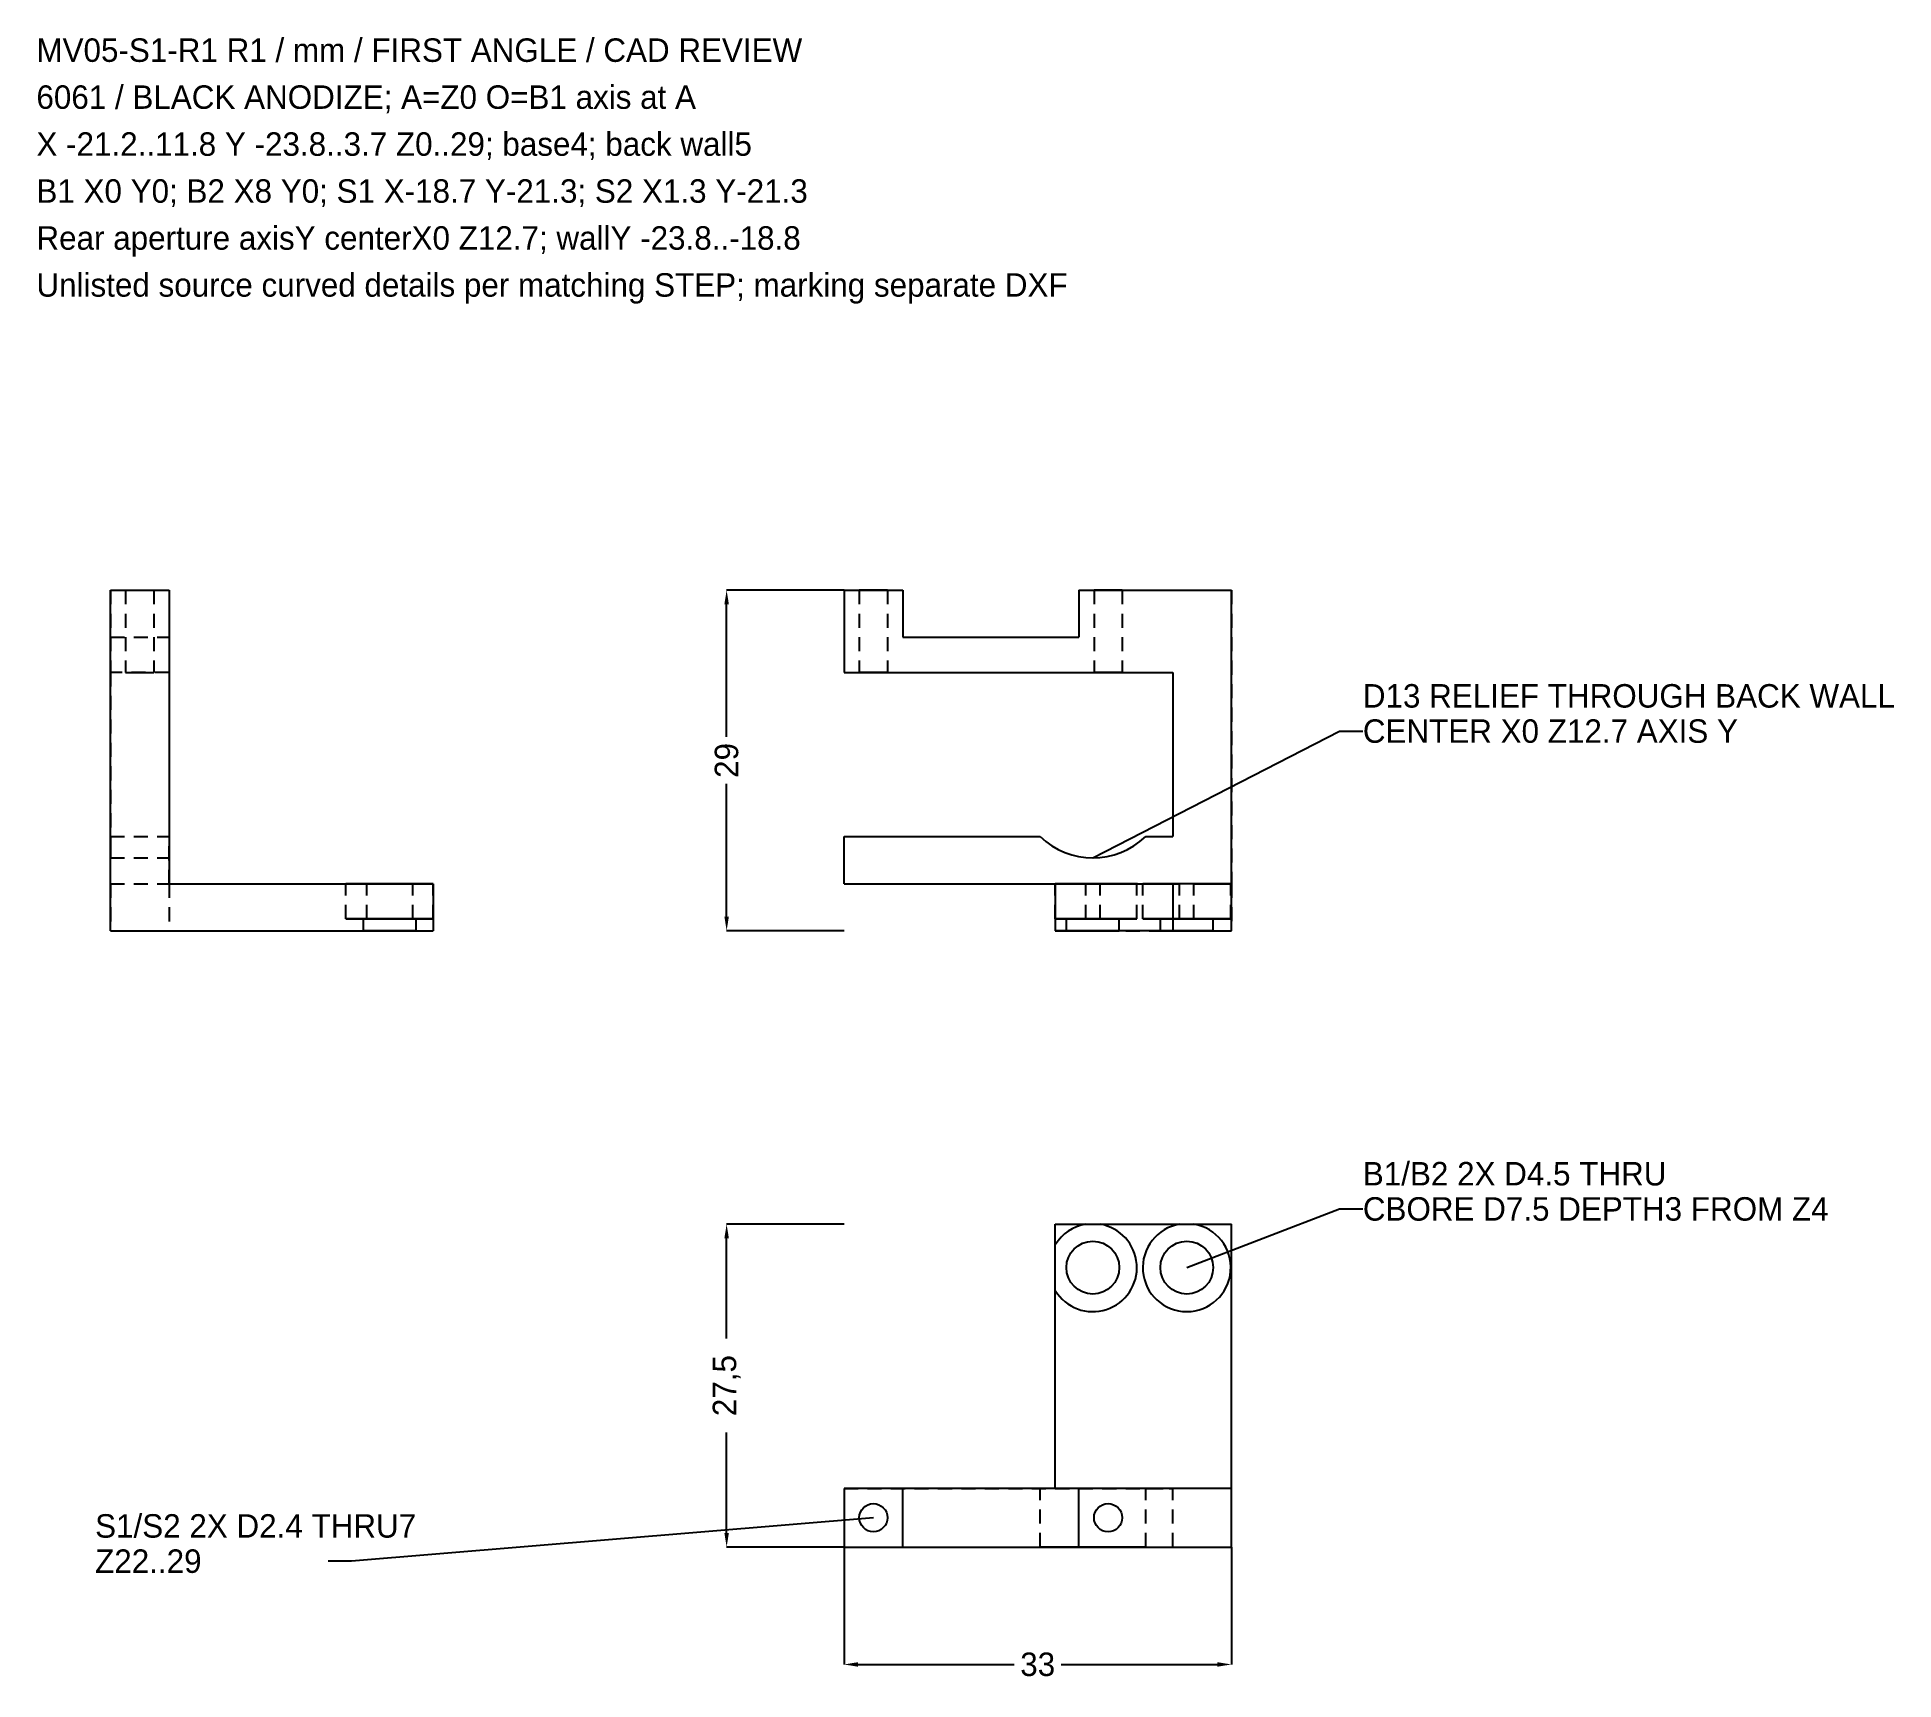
# Model space of a CAD drawing. Header units: millimetres. Extents: x -90 to 68, y -35 to 105.
import ezdxf

# ---------------------------------------------------------------- set-up
doc = ezdxf.new("R2010")
doc.units = ezdxf.units.MM
doc.linetypes.add('HIDE', pattern=[2, 1.2, -0.8])
for name, color, linetype in [('DIM', 3, 'CONTINUOUS'), ('HIDDEN', 8, 'HIDE'), ('LEADERS', 4, 'CONTINUOUS'), ('NOTES', 7, 'CONTINUOUS'), ('VISIBLE', 7, 'CONTINUOUS')]:
    doc.layers.add(name, color=color, linetype=linetype)
doc.dimstyles.get("Standard").update_dxf_attribs({"dimtxt": 2.5, "dimasz": 2.5, "dimexe": 1.25, "dimexo": 0.625, "dimtad": 1, "dimcen": 2.5, "dimazin": 3, "dimtfac": 1, "dimtmove": 0, "dimatfit": 3})

# ---------------------------------------------------------------- blocks, each defined once
blk = doc.blocks.new('_CLOSEDFILLED')
at = {"color": 0, "linetype": 'BYBLOCK'}
blk.add_solid([(-1, 0.16), (0, 0), (-1, -0.16)], dxfattribs=at)
blk = doc.blocks.new('*D1')
for p, q in [((-21.2, -23.8), (-21.2, -33.8)), ((11.8, -23.8), (11.8, -33.8)), ((-20, -33.8), (-6.7, -33.8)), ((-2.7, -33.8), (10.6, -33.8))]:
    blk.add_line(p, q)
at = {"layer": 'Defpoints'}
for p in [(-21.2, -23.8), (11.8, -23.8), (-21.2, -33.8)]:
    blk.add_point(p, dxfattribs=at)
at = {"layer": 'DIM', "xscale": 1.2, "yscale": 1.2, "rotation": 180}
blk.add_blockref('_CLOSEDFILLED', (-21.2, -33.8), dxfattribs=at)
at = {"layer": 'DIM', "xscale": 1.2, "yscale": 1.2}
blk.add_blockref('_CLOSEDFILLED', (11.8, -33.8), dxfattribs=at)
at = {"layer": 'DIM', "insert": (-4.7, -33.8), "char_height": 2, "attachment_point": 5}
blk.add_mtext('33', dxfattribs=at)
blk = doc.blocks.new('*D2')
for p, q in [((-21.2, 3.7), (-31.2, 3.7)), ((-31.2, -6.05), (-31.2, 2.5)), ((-31.2, -22.6), (-31.2, -14.05)), ((-21.2, -23.8), (-31.2, -23.8))]:
    blk.add_line(p, q)
at = {"layer": 'Defpoints'}
for p in [(-21.2, 3.7), (-31.2, -23.8), (-21.2, -23.8)]:
    blk.add_point(p, dxfattribs=at)
at = {"layer": 'DIM', "xscale": 1.2, "yscale": 1.2}
for p, rotation in [((-31.2, 3.7), 90), ((-31.2, -23.8), 270)]:
    blk.add_blockref('_CLOSEDFILLED', p, dxfattribs=dict(at, rotation=rotation))
at = {"layer": 'DIM', "insert": (-31.2, -10.05), "char_height": 2, "attachment_point": 5, "rotation": 90}
blk.add_mtext('27,5', dxfattribs=at)
blk = doc.blocks.new('*D3')
for p, q in [((-21.2, 57.7), (-31.2, 57.7)), ((-31.2, 45.2), (-31.2, 56.5)), ((-31.2, 29.9), (-31.2, 41.2)), ((-21.2, 28.7), (-31.2, 28.7))]:
    blk.add_line(p, q)
at = {"layer": 'Defpoints'}
for p in [(-21.2, 57.7), (-31.2, 28.7), (-21.2, 28.7)]:
    blk.add_point(p, dxfattribs=at)
at = {"layer": 'DIM', "xscale": 1.2, "yscale": 1.2}
for p, rotation in [((-31.2, 57.7), 90), ((-31.2, 28.7), 270)]:
    blk.add_blockref('_CLOSEDFILLED', p, dxfattribs=dict(at, rotation=rotation))
at = {"layer": 'DIM', "insert": (-31.2, 43.2), "char_height": 2, "attachment_point": 5, "rotation": 90}
blk.add_mtext('29', dxfattribs=at)

msp = doc.modelspace()

# ---------------------------------------------------------------- linework, layer by layer
at = {"layer": 'HIDDEN'}
for p, q in [((-83.7, 57.7), (-83.7, 53.7)), ((-83.7, 57.7), (-83.7, 50.7)), ((-80, 57.7), (-80, 50.7)), ((-78.7, 57.7), (-78.7, 53.7)), ((-78.7, 57.7), (-78.7, 50.7)), ((-19.9, 57.7), (-19.9, 50.7)), ((-17.5, 57.7), (-17.5, 50.7)), ((0.1, 57.7), (0.1, 50.7)), ((2.5, 57.7), (2.5, 50.7)), ((11.8, 57.7), (11.8, 32.7)), ((-83.7, 53.7), (-78.7, 53.7)), ((-78.7, 50.7), (-83.7, 50.7)), ((-83.7, 50.7), (-83.7, 36.71)), ((-78.7, 50.7), (-78.7, 36.71)), ((-83.7, 32.69), (-83.7, 36.71)), ((-83.7, 36.71), (-78.7, 36.71)), ((-78.7, 32.69), (-78.7, 36.71)), ((-83.7, 34.9), (-78.7, 34.9)), ((-83.7, 32.69), (-78.7, 32.69)), ((-83.7, 32.69), (-83.7, 28.7)), ((-78.7, 32.7), (-61.8551, 32.7)), ((-78.7, 32.7), (-78.7, 32.69)), ((-78.7, 32.69), (-78.7, 28.7)), ((-63.65, 29.7), (-63.65, 32.7)), ((-61.8551, 29.7), (-61.8551, 32.7)), ((-57.9449, 32.7), (-56.2, 32.7)), ((-57.9449, 29.7), (-57.9449, 32.7)), ((-56.2, 29.7), (-56.2, 32.7)), ((-21.2, 32.69), (-3.2, 32.69)), ((-3.2, 32.7), (-3.2, 28.7)), ((-3.2, 32.7), (-0.6103, 32.7)), ((-3.2, 29.7), (-3.2, 32.7)), ((11.8, 32.7), (-3.2, 32.7)), ((-3.2, 32.7), (-3.2, 32.69)), ((-3.2, 32.69), (6.8, 32.69)), ((-0.6103, 29.7), (-0.6103, 32.7)), ((0.6103, 29.7), (0.6103, 32.7)), ((0.6103, 32.7), (7.3897, 32.7)), ((3.75, 29.7), (3.75, 32.7)), ((4.25, 29.7), (4.25, 32.7)), ((7.3897, 29.7), (7.3897, 32.7)), ((8.6103, 29.7), (8.6103, 32.7)), ((8.6103, 32.7), (11.8, 32.7)), ((11.75, 29.7), (11.75, 32.7)), ((11.8, 32.7), (11.8, 28.7)), ((-83.7, 28.7), (-78.7, 28.7)), ((-78.7, 28.7), (-56.2, 28.7)), ((-62.15, 28.7), (-62.15, 29.7)), ((-61.8551, 29.7), (-57.9449, 29.7)), ((-3.2, 28.7), (11.8, 28.7)), ((-2.25, 28.7), (-2.25, 29.7)), ((-0.6103, 29.7), (0.6103, 29.7)), ((2.25, 28.7), (2.25, 29.7)), ((5.75, 28.7), (5.75, 29.7)), ((7.3897, 29.7), (8.6103, 29.7)), ((10.25, 28.7), (10.25, 29.7)), ((-3.2, -18.8), (-3.2, 3.7)), ((-3.2, 3.7), (11.8, 3.7)), ((11.8, -23.8), (11.8, 3.7)), ((-21.2, -18.8), (-3.2, -18.8)), ((6.8, -18.8), (-21.2, -18.8)), ((-21.2, -18.8), (-4.5004, -18.8)), ((-4.5004, -23.8), (-4.5004, -18.8)), ((-3.2, -18.8), (6.8, -18.8)), ((11.8, -18.8), (-3.2, -18.8)), ((4.5004, -18.8), (6.8, -18.8)), ((4.5004, -23.8), (4.5004, -18.8)), ((6.8, -23.8), (6.8, -18.8)), ((-21.2, -23.8), (6.8, -23.8)), ((-21.2, -23.8), (-4.5004, -23.8)), ((4.5004, -23.8), (6.8, -23.8)), ((6.8, -23.8), (11.8, -23.8))]:
    msp.add_line(p, q, dxfattribs=at)
for points in [[(-82.4, 57.7), (-82.3699, 57.7), (-82.2812, 57.7), (-82.1382, 57.7), (-81.9482, 57.7), (-81.7207, 57.7), (-81.467, 57.7), (-81.2, 57.7), (-80.933, 57.7), (-80.6793, 57.7), (-80.4518, 57.7), (-80.2618, 57.7), (-80.1188, 57.7), (-80.0301, 57.7), (-80, 57.7)], [(-82.4, 57.7), (-82.4, 50.7)], [(-18.7, 57.7), (-18.8344, 57.7), (-18.967, 57.7), (-19.0963, 57.7), (-19.2207, 57.7), (-19.3384, 57.7), (-19.4482, 57.7), (-19.5485, 57.7), (-19.6382, 57.7), (-19.7161, 57.7), (-19.7812, 57.7), (-19.8327, 57.7), (-19.8699, 57.7), (-19.8925, 57.7), (-19.9, 57.7)], [(-19.9, 57.7), (-19.8699, 57.7), (-19.7812, 57.7), (-19.6382, 57.7), (-19.4482, 57.7), (-19.2207, 57.7), (-18.967, 57.7), (-18.7, 57.7), (-18.433, 57.7), (-18.1793, 57.7), (-17.9518, 57.7), (-17.7618, 57.7), (-17.6188, 57.7), (-17.5301, 57.7), (-17.5, 57.7)], [(-17.5, 57.7), (-17.5075, 57.7), (-17.5301, 57.7), (-17.5673, 57.7), (-17.6188, 57.7), (-17.6839, 57.7), (-17.7618, 57.7), (-17.8515, 57.7), (-17.9518, 57.7), (-18.0616, 57.7), (-18.1793, 57.7), (-18.3037, 57.7), (-18.433, 57.7), (-18.5656, 57.7), (-18.7, 57.7)], [(1.3, 57.7), (1.1656, 57.7), (1.033, 57.7), (0.9037, 57.7), (0.7793, 57.7), (0.6616, 57.7), (0.5518, 57.7), (0.4515, 57.7), (0.3618, 57.7), (0.2839, 57.7), (0.2188, 57.7), (0.1673, 57.7), (0.1301, 57.7), (0.1075, 57.7), (0.1, 57.7)], [(0.1, 57.7), (0.1301, 57.7), (0.2188, 57.7), (0.3618, 57.7), (0.5518, 57.7), (0.7793, 57.7), (1.033, 57.7), (1.3, 57.7), (1.567, 57.7), (1.8207, 57.7), (2.0482, 57.7), (2.2382, 57.7), (2.3812, 57.7), (2.4699, 57.7), (2.5, 57.7)], [(2.5, 57.7), (2.4925, 57.7), (2.4699, 57.7), (2.4327, 57.7), (2.3812, 57.7), (2.3161, 57.7), (2.2382, 57.7), (2.1485, 57.7), (2.0482, 57.7), (1.9384, 57.7), (1.8207, 57.7), (1.6963, 57.7), (1.567, 57.7), (1.4344, 57.7), (1.3, 57.7)], [(-82.4, 50.7), (-82.3699, 50.7), (-82.2812, 50.7), (-82.1382, 50.7), (-81.9482, 50.7), (-81.7207, 50.7), (-81.467, 50.7), (-81.2, 50.7), (-80.933, 50.7), (-80.6793, 50.7), (-80.4518, 50.7), (-80.2618, 50.7), (-80.1188, 50.7), (-80.0301, 50.7), (-80, 50.7)], [(-18.7, 50.7), (-18.8344, 50.7), (-18.967, 50.7), (-19.0963, 50.7), (-19.2207, 50.7), (-19.3384, 50.7), (-19.4482, 50.7), (-19.5485, 50.7), (-19.6382, 50.7), (-19.7161, 50.7), (-19.7812, 50.7), (-19.8327, 50.7), (-19.8699, 50.7), (-19.8925, 50.7), (-19.9, 50.7)], [(-19.9, 50.7), (-19.8699, 50.7), (-19.7812, 50.7), (-19.6382, 50.7), (-19.4482, 50.7), (-19.2207, 50.7), (-18.967, 50.7), (-18.7, 50.7), (-18.433, 50.7), (-18.1793, 50.7), (-17.9518, 50.7), (-17.7618, 50.7), (-17.6188, 50.7), (-17.5301, 50.7), (-17.5, 50.7)], [(-17.5, 50.7), (-17.5075, 50.7), (-17.5301, 50.7), (-17.5673, 50.7), (-17.6188, 50.7), (-17.6839, 50.7), (-17.7618, 50.7), (-17.8515, 50.7), (-17.9518, 50.7), (-18.0616, 50.7), (-18.1793, 50.7), (-18.3037, 50.7), (-18.433, 50.7), (-18.5656, 50.7), (-18.7, 50.7)], [(1.3, 50.7), (1.1656, 50.7), (1.033, 50.7), (0.9037, 50.7), (0.7793, 50.7), (0.6616, 50.7), (0.5518, 50.7), (0.4515, 50.7), (0.3618, 50.7), (0.2839, 50.7), (0.2188, 50.7), (0.1673, 50.7), (0.1301, 50.7), (0.1075, 50.7), (0.1, 50.7)], [(0.1, 50.7), (0.1301, 50.7), (0.2188, 50.7), (0.3618, 50.7), (0.5518, 50.7), (0.7793, 50.7), (1.033, 50.7), (1.3, 50.7), (1.567, 50.7), (1.8207, 50.7), (2.0482, 50.7), (2.2382, 50.7), (2.3812, 50.7), (2.4699, 50.7), (2.5, 50.7)], [(2.5, 50.7), (2.4925, 50.7), (2.4699, 50.7), (2.4327, 50.7), (2.3812, 50.7), (2.3161, 50.7), (2.2382, 50.7), (2.1485, 50.7), (2.0482, 50.7), (1.9384, 50.7), (1.8207, 50.7), (1.6963, 50.7), (1.567, 50.7), (1.4344, 50.7), (1.3, 50.7)], [(-83.7, 36.71), (-83.7, 36.4713), (-83.7, 36.2473), (-83.7, 36.0386), (-83.7, 35.8459), (-83.7, 35.6699), (-83.7, 35.5109), (-83.7, 35.3695), (-83.7, 35.246), (-83.7, 35.141), (-83.7, 35.0546), (-83.7, 34.9871), (-83.7, 34.9388), (-83.7, 34.9097), (-83.7, 34.9)], [(-78.7, 36.71), (-78.7, 36.4713), (-78.7, 36.2473), (-78.7, 36.0386), (-78.7, 35.8459), (-78.7, 35.6699), (-78.7, 35.5109), (-78.7, 35.3695), (-78.7, 35.246), (-78.7, 35.141), (-78.7, 35.0546), (-78.7, 34.9871), (-78.7, 34.9388), (-78.7, 34.9097), (-78.7, 34.9)], [(-56.2, 32.7), (-56.4123, 32.7), (-56.7817, 32.7), (-57.2918, 32.7), (-57.9194, 32.7), (-58.6363, 32.7), (-59.4102, 32.7), (-60.2062, 32.7), (-60.9883, 32.7), (-61.7214, 32.7), (-62.3724, 32.7), (-62.912, 32.7), (-63.3157, 32.7), (-63.5655, 32.7), (-63.65, 32.7)], [(-63.65, 32.7), (-63.64, 32.7), (-63.6101, 32.7), (-63.5604, 32.7), (-63.4912, 32.7), (-63.4028, 32.7), (-63.2958, 32.7), (-63.1706, 32.7), (-63.0281, 32.7), (-62.8688, 32.7), (-62.6938, 32.7), (-62.5038, 32.7), (-62.3, 32.7), (-62.0834, 32.7), (-61.8551, 32.7)], [(-56.2, 32.7), (-56.2444, 32.7), (-56.3025, 32.7), (-56.3742, 32.7), (-56.4591, 32.7), (-56.557, 32.7), (-56.6674, 32.7), (-56.7901, 32.7), (-56.9244, 32.7), (-57.0699, 32.7), (-57.2261, 32.7), (-57.3923, 32.7), (-57.5679, 32.7), (-57.7524, 32.7), (-57.9449, 32.7)], [(-0.6103, 32.7), (-0.836, 32.7), (-1.0586, 32.7), (-1.2771, 32.7), (-1.4909, 32.7), (-1.6991, 32.7), (-1.9008, 32.7), (-2.0954, 32.7), (-2.2821, 32.7), (-2.4603, 32.7), (-2.6292, 32.7), (-2.7882, 32.7), (-2.9367, 32.7), (-3.0741, 32.7), (-3.2, 32.7)], [(3.75, 32.7), (3.6859, 32.7), (3.4956, 32.7), (3.1858, 32.7), (2.767, 32.7), (2.2535, 32.7), (1.663, 32.7), (1.0155, 32.7), (0.3333, 32.7), (-0.3603, 32.7), (-1.0416, 32.7), (-1.6872, 32.7), (-2.2751, 32.7), (-2.7852, 32.7), (-3.2, 32.7)], [(0.6103, 32.7), (0.9786, 32.7), (1.3369, 32.7), (1.6817, 32.7), (2.0096, 32.7), (2.3172, 32.7), (2.6014, 32.7), (2.8593, 32.7), (3.0884, 32.7), (3.2862, 32.7), (3.4509, 32.7), (3.5808, 32.7), (3.6745, 32.7), (3.7311, 32.7), (3.75, 32.7)], [(11.75, 32.7), (11.656, 32.7), (11.3786, 32.7), (10.9319, 32.7), (10.3381, 32.7), (9.6271, 32.7), (8.8345, 32.7), (8, 32.7), (7.1655, 32.7), (6.3729, 32.7), (5.6619, 32.7), (5.0681, 32.7), (4.6214, 32.7), (4.344, 32.7), (4.25, 32.7)], [(4.25, 32.7), (4.2689, 32.7), (4.3255, 32.7), (4.4192, 32.7), (4.5491, 32.7), (4.7138, 32.7), (4.9116, 32.7), (5.1407, 32.7), (5.3986, 32.7), (5.6828, 32.7), (5.9904, 32.7), (6.3183, 32.7), (6.6631, 32.7), (7.0214, 32.7), (7.3897, 32.7)], [(8.6103, 32.7), (8.9786, 32.7), (9.3369, 32.7), (9.6817, 32.7), (10.0096, 32.7), (10.3172, 32.7), (10.6014, 32.7), (10.8593, 32.7), (11.0884, 32.7), (11.2862, 32.7), (11.4509, 32.7), (11.5808, 32.7), (11.6745, 32.7), (11.7311, 32.7), (11.75, 32.7)], [(-61.8551, 29.7), (-62.0834, 29.7), (-62.3, 29.7), (-62.5038, 29.7), (-62.6938, 29.7), (-62.8688, 29.7), (-63.0281, 29.7), (-63.1706, 29.7), (-63.2958, 29.7), (-63.4028, 29.7), (-63.4912, 29.7), (-63.5604, 29.7), (-63.6101, 29.7), (-63.64, 29.7), (-63.65, 29.7)], [(-63.65, 29.7), (-63.5655, 29.7), (-63.3157, 29.7), (-62.912, 29.7), (-62.3724, 29.7), (-61.7214, 29.7), (-60.9883, 29.7), (-60.2062, 29.7), (-59.4102, 29.7), (-58.6363, 29.7), (-57.9194, 29.7), (-57.2918, 29.7), (-56.7817, 29.7), (-56.4123, 29.7), (-56.2, 29.7)], [(-57.65, 29.7), (-57.7064, 29.7), (-57.8728, 29.7), (-58.1409, 29.7), (-58.4971, 29.7), (-58.9238, 29.7), (-59.3993, 29.7), (-59.9, 29.7), (-60.4007, 29.7), (-60.8762, 29.7), (-61.3029, 29.7), (-61.6591, 29.7), (-61.9272, 29.7), (-62.0936, 29.7), (-62.15, 29.7)], [(-57.65, 28.7), (-57.7064, 28.7), (-57.8728, 28.7), (-58.1409, 28.7), (-58.4971, 28.7), (-58.9238, 28.7), (-59.3993, 28.7), (-59.9, 28.7), (-60.4007, 28.7), (-60.8762, 28.7), (-61.3029, 28.7), (-61.6591, 28.7), (-61.9272, 28.7), (-62.0936, 28.7), (-62.15, 28.7)], [(-56.2, 29.7), (-56.2444, 29.7), (-56.3025, 29.7), (-56.3742, 29.7), (-56.4591, 29.7), (-56.557, 29.7), (-56.6674, 29.7), (-56.7901, 29.7), (-56.9244, 29.7), (-57.0699, 29.7), (-57.2261, 29.7), (-57.3923, 29.7), (-57.5679, 29.7), (-57.7524, 29.7), (-57.9449, 29.7)], [(-57.65, 28.7), (-57.65, 29.7)], [(-0.6103, 29.7), (-0.836, 29.7), (-1.0586, 29.7), (-1.2771, 29.7), (-1.4909, 29.7), (-1.6991, 29.7), (-1.9008, 29.7), (-2.0954, 29.7), (-2.2821, 29.7), (-2.4603, 29.7), (-2.6292, 29.7), (-2.7882, 29.7), (-2.9367, 29.7), (-3.0741, 29.7), (-3.2, 29.7)], [(-3.2, 29.7), (-2.7852, 29.7), (-2.2751, 29.7), (-1.6872, 29.7), (-1.0416, 29.7), (-0.3603, 29.7), (0.3333, 29.7), (1.0155, 29.7), (1.663, 29.7), (2.2535, 29.7), (2.767, 29.7), (3.1858, 29.7), (3.4956, 29.7), (3.6859, 29.7), (3.75, 29.7)], [(0, 29.7), (-0.2519, 29.7), (-0.5007, 29.7), (-0.7431, 29.7), (-0.9762, 29.7), (-1.1971, 29.7), (-1.4029, 29.7), (-1.591, 29.7), (-1.7591, 29.7), (-1.9051, 29.7), (-2.0272, 29.7), (-2.1237, 29.7), (-2.1936, 29.7), (-2.2359, 29.7), (-2.25, 29.7)], [(-2.25, 29.7), (-2.1936, 29.7), (-2.0272, 29.7), (-1.7591, 29.7), (-1.4029, 29.7), (-0.9762, 29.7), (-0.5007, 29.7), (0, 29.7), (0.5007, 29.7), (0.9762, 29.7), (1.4029, 29.7), (1.7591, 29.7), (2.0272, 29.7), (2.1936, 29.7), (2.25, 29.7)], [(0, 28.7), (-0.2519, 28.7), (-0.5007, 28.7), (-0.7431, 28.7), (-0.9762, 28.7), (-1.1971, 28.7), (-1.4029, 28.7), (-1.591, 28.7), (-1.7591, 28.7), (-1.9051, 28.7), (-2.0272, 28.7), (-2.1237, 28.7), (-2.1936, 28.7), (-2.2359, 28.7), (-2.25, 28.7)], [(-2.25, 28.7), (-2.1936, 28.7), (-2.0272, 28.7), (-1.7591, 28.7), (-1.4029, 28.7), (-0.9762, 28.7), (-0.5007, 28.7), (0, 28.7), (0.5007, 28.7), (0.9762, 28.7), (1.4029, 28.7), (1.7591, 28.7), (2.0272, 28.7), (2.1936, 28.7), (2.25, 28.7)], [(2.25, 29.7), (2.2359, 29.7), (2.1936, 29.7), (2.1237, 29.7), (2.0272, 29.7), (1.9051, 29.7), (1.7591, 29.7), (1.591, 29.7), (1.4029, 29.7), (1.1971, 29.7), (0.9762, 29.7), (0.7431, 29.7), (0.5007, 29.7), (0.2519, 29.7), (0, 29.7)], [(2.25, 28.7), (2.2359, 28.7), (2.1936, 28.7), (2.1237, 28.7), (2.0272, 28.7), (1.9051, 28.7), (1.7591, 28.7), (1.591, 28.7), (1.4029, 28.7), (1.1971, 28.7), (0.9762, 28.7), (0.7431, 28.7), (0.5007, 28.7), (0.2519, 28.7), (0, 28.7)], [(3.75, 29.7), (3.7311, 29.7), (3.6745, 29.7), (3.5808, 29.7), (3.4509, 29.7), (3.2862, 29.7), (3.0884, 29.7), (2.8593, 29.7), (2.6014, 29.7), (2.3172, 29.7), (2.0096, 29.7), (1.6817, 29.7), (1.3369, 29.7), (0.9786, 29.7), (0.6103, 29.7)], [(11.75, 29.7), (11.656, 29.7), (11.3786, 29.7), (10.9319, 29.7), (10.3381, 29.7), (9.6271, 29.7), (8.8345, 29.7), (8, 29.7), (7.1655, 29.7), (6.3729, 29.7), (5.6619, 29.7), (5.0681, 29.7), (4.6214, 29.7), (4.344, 29.7), (4.25, 29.7)], [(4.25, 29.7), (4.2689, 29.7), (4.3255, 29.7), (4.4192, 29.7), (4.5491, 29.7), (4.7138, 29.7), (4.9116, 29.7), (5.1407, 29.7), (5.3986, 29.7), (5.6828, 29.7), (5.9904, 29.7), (6.3183, 29.7), (6.6631, 29.7), (7.0214, 29.7), (7.3897, 29.7)], [(8, 29.7), (7.7481, 29.7), (7.4993, 29.7), (7.2569, 29.7), (7.0238, 29.7), (6.8029, 29.7), (6.5971, 29.7), (6.409, 29.7), (6.2409, 29.7), (6.0949, 29.7), (5.9728, 29.7), (5.8763, 29.7), (5.8064, 29.7), (5.7641, 29.7), (5.75, 29.7)], [(5.75, 29.7), (5.8064, 29.7), (5.9728, 29.7), (6.2409, 29.7), (6.5971, 29.7), (7.0238, 29.7), (7.4993, 29.7), (8, 29.7), (8.5007, 29.7), (8.9762, 29.7), (9.4029, 29.7), (9.7591, 29.7), (10.0272, 29.7), (10.1936, 29.7), (10.25, 29.7)], [(8, 28.7), (7.7481, 28.7), (7.4993, 28.7), (7.2569, 28.7), (7.0238, 28.7), (6.8029, 28.7), (6.5971, 28.7), (6.409, 28.7), (6.2409, 28.7), (6.0949, 28.7), (5.9728, 28.7), (5.8763, 28.7), (5.8064, 28.7), (5.7641, 28.7), (5.75, 28.7)], [(5.75, 28.7), (5.8064, 28.7), (5.9728, 28.7), (6.2409, 28.7), (6.5971, 28.7), (7.0238, 28.7), (7.4993, 28.7), (8, 28.7), (8.5007, 28.7), (8.9762, 28.7), (9.4029, 28.7), (9.7591, 28.7), (10.0272, 28.7), (10.1936, 28.7), (10.25, 28.7)], [(10.25, 29.7), (10.2359, 29.7), (10.1936, 29.7), (10.1237, 29.7), (10.0272, 29.7), (9.9051, 29.7), (9.7591, 29.7), (9.591, 29.7), (9.4029, 29.7), (9.1971, 29.7), (8.9762, 29.7), (8.7431, 29.7), (8.5007, 29.7), (8.2519, 29.7), (8, 29.7)], [(10.25, 28.7), (10.2359, 28.7), (10.1936, 28.7), (10.1237, 28.7), (10.0272, 28.7), (9.9051, 28.7), (9.7591, 28.7), (9.591, 28.7), (9.4029, 28.7), (9.1971, 28.7), (8.9762, 28.7), (8.7431, 28.7), (8.5007, 28.7), (8.2519, 28.7), (8, 28.7)], [(8.6103, 29.7), (8.9786, 29.7), (9.3369, 29.7), (9.6817, 29.7), (10.0096, 29.7), (10.3172, 29.7), (10.6014, 29.7), (10.8593, 29.7), (11.0884, 29.7), (11.2862, 29.7), (11.4509, 29.7), (11.5808, 29.7), (11.6745, 29.7), (11.7311, 29.7), (11.75, 29.7)], [(4.5004, -18.8), (3.9622, -18.8), (3.3768, -18.8), (2.751, -18.8), (2.0925, -18.8), (1.409, -18.8), (0.7087, -18.8), (0, -18.8), (-0.7087, -18.8), (-1.409, -18.8), (-2.0925, -18.8), (-2.751, -18.8), (-3.3768, -18.8), (-3.9622, -18.8), (-4.5004, -18.8)], [(4.5004, -23.8), (3.9622, -23.8), (3.3768, -23.8), (2.751, -23.8), (2.0925, -23.8), (1.409, -23.8), (0.7087, -23.8), (0, -23.8), (-0.7087, -23.8), (-1.409, -23.8), (-2.0925, -23.8), (-2.751, -23.8), (-3.3768, -23.8), (-3.9622, -23.8), (-4.5004, -23.8)]]:
    msp.add_lwpolyline(points, dxfattribs=at)
at = {"layer": 'LEADERS'}
for points in [[(0, 34.9), (21, 45.7), (23, 45.7)], [(8, 0), (21, 5), (23, 5)], [(-18.7, -21.3), (-63.15, -25), (-65.15, -25)]]:
    msp.add_lwpolyline(points, dxfattribs=at)
at = {"layer": 'VISIBLE'}
for p, q in [((-83.7, 28.7), (-83.7, 57.7)), ((-83.7, 57.7), (-78.7, 57.7)), ((-78.7, 57.7), (-78.7, 32.7)), ((-21.2, 57.7), (-16.2, 57.7)), ((-21.2, 57.7), (-21.2, 50.7)), ((-16.2, 57.7), (-16.2, 53.7)), ((-1.2, 57.7), (11.8, 57.7)), ((-1.2, 57.7), (-1.2, 53.7)), ((11.8, 28.7), (11.8, 57.7)), ((-16.2, 53.7), (-1.2, 53.7)), ((-21.2, 50.7), (6.8, 50.7)), ((6.8, 50.7), (6.8, 36.71)), ((-21.2, 32.69), (-21.2, 36.71)), ((-21.2, 36.71), (-4.5004, 36.71)), ((4.5004, 36.71), (6.8, 36.71)), ((-78.7, 32.7), (-56.2, 32.7)), ((-56.2, 32.7), (-56.2, 28.7)), ((-21.2, 32.69), (6.8, 32.69)), ((-3.2, 32.69), (-3.2, 28.7)), ((6.8, 32.69), (6.8, 28.7)), ((-83.7, 28.7), (-56.2, 28.7)), ((6.8, 28.7), (-3.2, 28.7)), ((6.8, 28.7), (11.8, 28.7)), ((-3.2, 3.7), (-0.6103, 3.7)), ((-3.2, 1.9551), (-3.2, 3.7)), ((-0.6103, 3.7), (0.6103, 3.7)), ((0.6103, 3.7), (7.3897, 3.7)), ((7.3897, 3.7), (8.6103, 3.7)), ((8.6103, 3.7), (11.8, 3.7)), ((11.8, -18.8), (11.8, 3.7)), ((-3.2, -1.9551), (-3.2, 1.9551)), ((-3.2, -18.8), (-3.2, -1.9551)), ((-16.2, -18.8), (-21.2, -18.8)), ((-21.2, -18.8), (-21.2, -23.8)), ((-1.2, -18.8), (-16.2, -18.8)), ((-16.2, -23.8), (-16.2, -18.8)), ((11.8, -18.8), (-1.2, -18.8)), ((-1.2, -23.8), (-1.2, -18.8)), ((11.8, -23.8), (11.8, -18.8)), ((-21.2, -23.8), (-16.2, -23.8)), ((-16.2, -23.8), (-1.2, -23.8)), ((-1.2, -23.8), (11.8, -23.8))]:
    msp.add_line(p, q, dxfattribs=at)
for centre, radius in [((0, 0), 2.25), ((8, 0), 2.25), ((-18.7, -21.3), 1.2), ((1.3, -21.3), 1.2)]:
    msp.add_circle(centre, radius, dxfattribs=at)
for centre, radius, start, end in [((0, 41.4), 6.5, 226.181645, 313.818355), ((0, 0), 3.75, 99.366789, 148.576094), ((0, 0), 3.75, 211.423906, 80.633211), ((8, 0), 3.75, 99.366789, 80.633211)]:
    msp.add_arc(centre, radius, start, end, dxfattribs=at)

# ---------------------------------------------------------------- texts
at = {"layer": 'NOTES'}
for s, p in [('MV05-S1-R1 R1 / mm / FIRST ANGLE / CAD REVIEW', (-90, 102.7)), ('6061 / BLACK ANODIZE; A=Z0 O=B1 axis at A', (-90, 98.7)), ('X -21.2..11.8 Y -23.8..3.7 Z0..29; base4; back wall5', (-90, 94.7)), ('B1 X0 Y0; B2 X8 Y0; S1 X-18.7 Y-21.3; S2 X1.3 Y-21.3', (-90, 90.7)), ('Rear aperture axisY centerX0 Z12.7; wallY -23.8..-18.8', (-90, 86.7)), ('Unlisted source curved details per matching STEP; marking separate DXF', (-90, 82.7)), ('D13 RELIEF THROUGH BACK WALL', (23, 47.7)), ('CENTER X0 Z12.7 AXIS Y', (23, 44.7)), ('B1/B2 2X D4.5 THRU', (23, 7)), ('CBORE D7.5 DEPTH3 FROM Z4', (23, 4)), ('S1/S2 2X D2.4 THRU7', (-85, -23)), ('Z22..29', (-85, -26))]:
    msp.add_text(s, height=2, dxfattribs=at).set_placement(p)

# ---------------------------------------------------------------- dimensions: what is measured, and where the dimension line sits
at = {"layer": 'DIM'}
for base, p1, p2, picture, middle in [((-31.2, 28.7), (-21.2, 28.7), (-21.2, 57.7), '*D3', (-31.2, 43.2)), ((-31.2, -23.8), (-21.2, -23.8), (-21.2, 3.7), '*D2', (-31.2, -10.05))]:
    dim = msp.add_linear_dim(base=base, p1=p1, p2=p2, angle=90, dimstyle='Standard', override={"dimtxt": 2, "dimasz": 1.2, "dimdec": 3}, dxfattribs=at)
    dim.commit()
    dim.dimension.update_dxf_attribs({"geometry": picture, "text_midpoint": middle})
dim = msp.add_linear_dim(base=(-21.2, -33.8), p1=(-21.2, -23.8), p2=(11.8, -23.8), dimstyle='Standard', override={"dimtxt": 2, "dimasz": 1.2, "dimdec": 3}, dxfattribs=at)
dim.commit()
dim.dimension.update_dxf_attribs({"geometry": '*D1', "text_midpoint": (-4.7, -33.8)})

doc.saveas('drawing.dxf')
